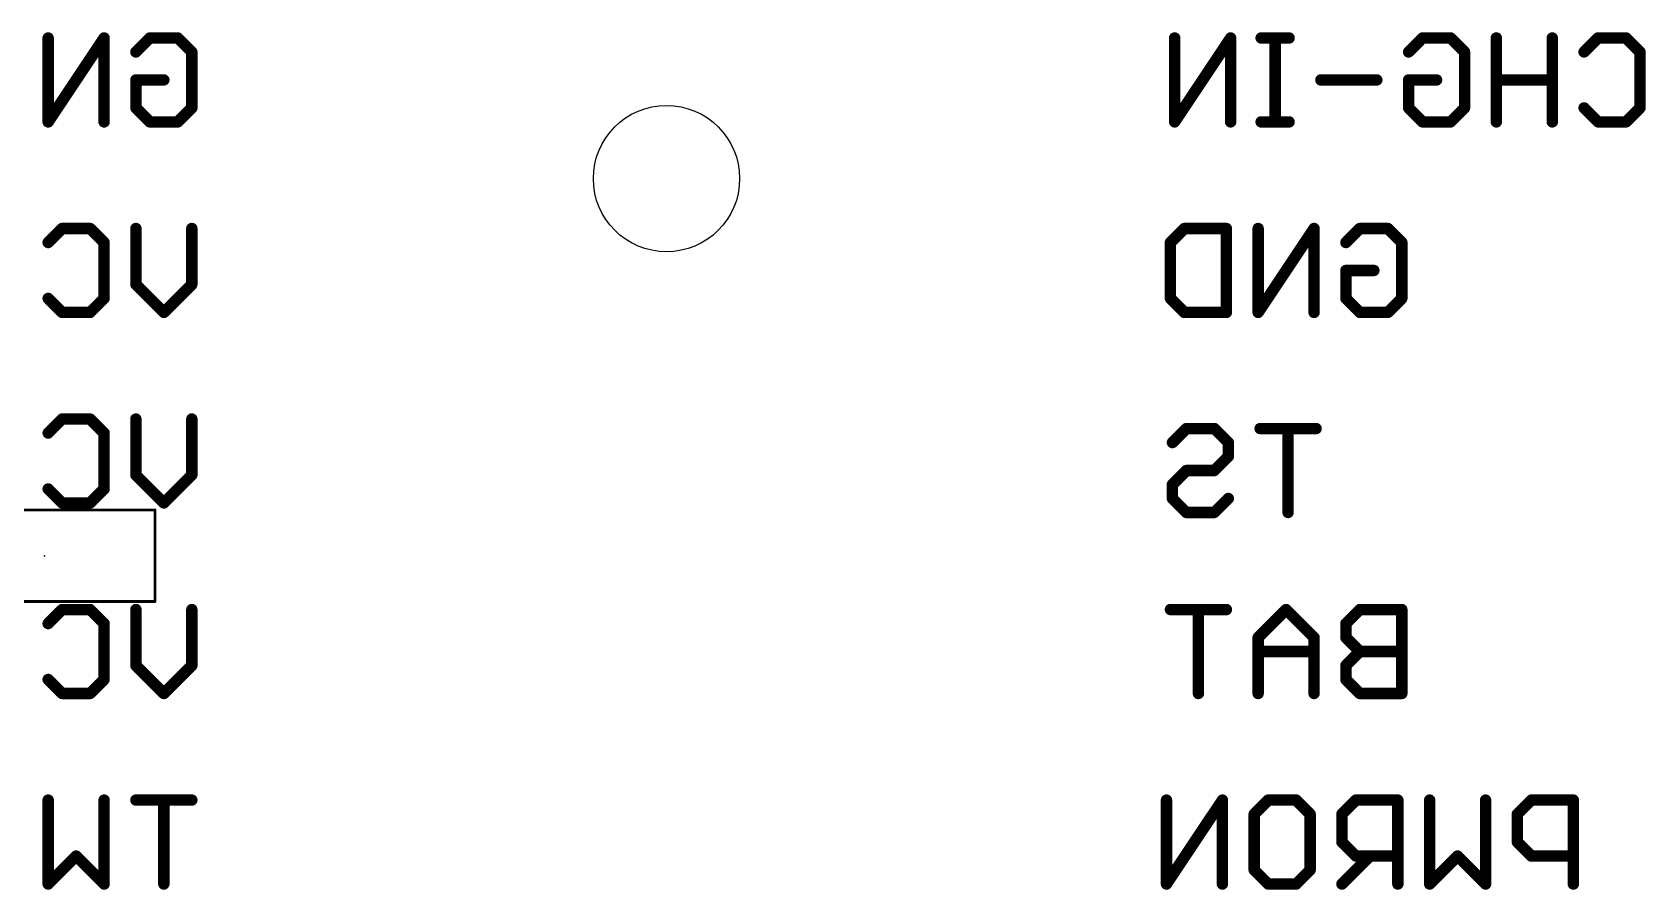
# Model space of a CAD drawing. Extents: x -84 to 55, y -33 to 162.
# Drawn here: x -26.41 to -4.9, y 124.66 to 136.09 of the extents above; entities that cross this region are included whole.
import ezdxf

# ---------------------------------------------------------------- set-up
doc = ezdxf.new("R2010")
doc.units = 0
for name, color, linetype in [('20', 7, 'CONTINUOUS'), ('22', 6, 'CONTINUOUS'), ('24', 7, 'CONTINUOUS')]:
    doc.layers.add(name, color=color, linetype=linetype)

msp = doc.modelspace()

# ---------------------------------------------------------------- linework, layer by layer
at = {"layer": '20'}
msp.add_circle((-17.952, 134.144), 0.975, dxfattribs=at)
at = {"layer": '22'}
for points, const_width in [([(-25.4486, 136.0188), (-26.1943, 134.9002)], 0.1524), ([(-26.1943, 134.9002), (-26.1943, 136.0188)], 0.1524), ([(-25.4486, 134.9002), (-25.4486, 136.0188)], 0.1524), ([(-25.0249, 135.8323), (-24.8385, 136.0188)], 0.1524), ([(-24.8385, 136.0188), (-24.4656, 136.0188)], 0.1524), ([(-24.4656, 136.0188), (-24.2792, 135.8323)], 0.1524), ([(-10.4324, 136.0188), (-11.1781, 134.9002)], 0.1524), ([(-11.1781, 134.9002), (-11.1781, 136.0188)], 0.1524), ([(-10.4324, 134.9002), (-10.4324, 136.0188)], 0.1524), ([(-9.6528, 136.0188), (-10.0256, 136.0188)], 0.1524), ([(-9.8392, 134.9002), (-9.8392, 136.0188)], 0.1524), ([(-8.0597, 135.8323), (-7.8733, 136.0188)], 0.1524), ([(-7.8733, 136.0188), (-7.5004, 136.0188)], 0.1524), ([(-7.5004, 136.0188), (-7.314, 135.8323)], 0.1524), ([(-6.8903, 136.0188), (-6.8903, 134.9002)], 0.1524), ([(-6.1446, 134.9002), (-6.1446, 136.0188)], 0.1524), ([(-5.7209, 135.8323), (-5.5345, 136.0188)], 0.1524), ([(-5.5345, 136.0188), (-5.1616, 136.0188)], 0.1524), ([(-5.1616, 136.0188), (-4.9752, 135.8323)], 0.1524), ([(-24.2792, 135.8323), (-24.2792, 135.0866)], 0.1524), ([(-7.314, 135.8323), (-7.314, 135.0866)], 0.1524), ([(-4.9752, 135.8323), (-4.9752, 135.0866)], 0.1524), ([(-25.0249, 135.0866), (-25.0249, 135.4595)], 0.1524), ([(-25.0249, 135.4595), (-24.6521, 135.4595)], 0.1524), ([(-8.4834, 135.4595), (-9.2291, 135.4595)], 0.1524), ([(-8.0597, 135.0866), (-8.0597, 135.4595)], 0.1524), ([(-8.0597, 135.4595), (-7.6868, 135.4595)], 0.1524), ([(-6.1446, 135.4595), (-6.8903, 135.4595)], 0.1524), ([(-24.8385, 134.9002), (-25.0249, 135.0866)], 0.1524), ([(-24.2792, 135.0866), (-24.4656, 134.9002)], 0.1524), ([(-7.8733, 134.9002), (-8.0597, 135.0866)], 0.1524), ([(-7.314, 135.0866), (-7.5004, 134.9002)], 0.1524), ([(-5.5345, 134.9002), (-5.7209, 135.0866)], 0.1524), ([(-4.9752, 135.0866), (-5.1616, 134.9002)], 0.1524), ([(-24.4656, 134.9002), (-24.8385, 134.9002)], 0.1524), ([(-9.6528, 134.9002), (-10.0256, 134.9002)], 0.1524), ([(-7.5004, 134.9002), (-7.8733, 134.9002)], 0.1524), ([(-5.1616, 134.9002), (-5.5345, 134.9002)], 0.1524), ([(-26.1943, 133.2923), (-26.0079, 133.4788)], 0.1524), ([(-26.0079, 133.4788), (-25.635, 133.4788)], 0.1524), ([(-25.635, 133.4788), (-25.4486, 133.2923)], 0.1524), ([(-25.4486, 133.2923), (-25.4486, 132.5466)], 0.1524), ([(-25.0249, 132.7331), (-25.0249, 133.4788)], 0.1524), ([(-24.2792, 133.4788), (-24.2792, 132.7331)], 0.1524), ([(-11.2347, 133.2923), (-11.0483, 133.4788)], 0.1524), ([(-11.2347, 132.5466), (-11.2347, 133.2923)], 0.1524), ([(-11.0483, 133.4788), (-10.489, 133.4788)], 0.1524), ([(-10.489, 133.4788), (-10.489, 132.3602)], 0.1524), ([(-9.3196, 133.4788), (-10.0653, 132.3602)], 0.1524), ([(-10.0653, 132.3602), (-10.0653, 133.4788)], 0.1524), ([(-9.3196, 132.3602), (-9.3196, 133.4788)], 0.1524), ([(-8.8959, 133.2923), (-8.7095, 133.4788)], 0.1524), ([(-8.7095, 133.4788), (-8.3366, 133.4788)], 0.1524), ([(-8.3366, 133.4788), (-8.1502, 133.2923)], 0.1524), ([(-8.1502, 133.2923), (-8.1502, 132.5466)], 0.1524), ([(-8.8959, 132.5466), (-8.8959, 132.9195)], 0.1524), ([(-8.8959, 132.9195), (-8.523, 132.9195)], 0.1524), ([(-24.6521, 132.3602), (-25.0249, 132.7331)], 0.1524), ([(-24.2792, 132.7331), (-24.6521, 132.3602)], 0.1524), ([(-26.0079, 132.3602), (-26.1943, 132.5466)], 0.1524), ([(-25.4486, 132.5466), (-25.635, 132.3602)], 0.1524), ([(-11.0483, 132.3602), (-11.2347, 132.5466)], 0.1524), ([(-8.7095, 132.3602), (-8.8959, 132.5466)], 0.1524), ([(-8.1502, 132.5466), (-8.3366, 132.3602)], 0.1524), ([(-25.635, 132.3602), (-26.0079, 132.3602)], 0.1524), ([(-10.489, 132.3602), (-11.0483, 132.3602)], 0.1524), ([(-8.3366, 132.3602), (-8.7095, 132.3602)], 0.1524), ([(-26.1943, 130.7523), (-26.0079, 130.9388)], 0.1524), ([(-26.0079, 130.9388), (-25.635, 130.9388)], 0.1524), ([(-25.635, 130.9388), (-25.4486, 130.7523)], 0.1524), ([(-25.0249, 130.193), (-25.0249, 130.9388)], 0.1524), ([(-24.2792, 130.9388), (-24.2792, 130.193)], 0.1524), ([(-25.4486, 130.7523), (-25.4486, 130.0066)], 0.1524), ([(-11.2083, 130.6253), (-11.0219, 130.8118)], 0.1524), ([(-11.0219, 130.8118), (-10.649, 130.8118)], 0.1524), ([(-10.649, 130.8118), (-10.4626, 130.6253)], 0.1524), ([(-9.2932, 130.8118), (-10.0389, 130.8118)], 0.1524), ([(-9.6661, 129.6932), (-9.6661, 130.8118)], 0.1524), ([(-10.4626, 130.6253), (-10.4626, 130.4389)], 0.1524), ([(-10.4626, 130.4389), (-10.649, 130.2525)], 0.1524), ([(-24.6521, 129.8202), (-25.0249, 130.193)], 0.1524), ([(-24.2792, 130.193), (-24.6521, 129.8202)], 0.1524), ([(-11.0219, 130.2525), (-11.2083, 130.0661)], 0.1524), ([(-11.2083, 130.0661), (-11.2083, 129.8796)], 0.1524), ([(-10.649, 130.2525), (-11.0219, 130.2525)], 0.1524), ([(-26.0079, 129.8202), (-26.1943, 130.0066)], 0.1524), ([(-25.4486, 130.0066), (-25.635, 129.8202)], 0.1524), ([(-11.2083, 129.8796), (-11.0219, 129.6932)], 0.1524), ([(-10.649, 129.6932), (-10.4626, 129.8796)], 0.1524), ([(-24.7698, 129.7262), (-27.7162, 129.7262)], 0.0381), ([(-25.635, 129.8202), (-26.0079, 129.8202)], 0.1524), ([(-24.7698, 128.507), (-24.7698, 129.7262)], 0.0381), ([(-11.0219, 129.6932), (-10.649, 129.6932)], 0.1524), ([(-27.7162, 128.507), (-24.7698, 128.507)], 0.0381), ([(-26.1943, 128.2123), (-26.0079, 128.3988)], 0.1524), ([(-26.0079, 128.3988), (-25.635, 128.3988)], 0.1524), ([(-25.635, 128.3988), (-25.4486, 128.2123)], 0.1524), ([(-25.0249, 127.6531), (-25.0249, 128.3988)], 0.1524), ([(-24.2792, 128.3988), (-24.2792, 127.6531)], 0.1524), ([(-10.489, 128.3988), (-11.2347, 128.3988)], 0.1524), ([(-10.8618, 127.2802), (-10.8618, 128.3988)], 0.1524), ([(-9.6924, 128.3988), (-10.0653, 128.0259)], 0.1524), ([(-9.3196, 128.0259), (-9.6924, 128.3988)], 0.1524), ([(-8.7095, 128.3988), (-8.8959, 128.2123)], 0.1524), ([(-8.1502, 128.3988), (-8.7095, 128.3988)], 0.1524), ([(-8.1502, 127.2802), (-8.1502, 128.3988)], 0.1524), ([(-25.4486, 128.2123), (-25.4486, 127.4666)], 0.1524), ([(-8.8959, 128.2123), (-8.8959, 128.0259)], 0.1524), ([(-10.0653, 128.0259), (-10.0653, 127.2802)], 0.1524), ([(-9.3196, 127.2802), (-9.3196, 128.0259)], 0.1524), ([(-8.8959, 128.0259), (-8.7095, 127.8395)], 0.1524), ([(-9.3196, 127.8395), (-10.0653, 127.8395)], 0.1524), ([(-8.7095, 127.8395), (-8.8959, 127.6531)], 0.1524), ([(-8.1502, 127.8395), (-8.7095, 127.8395)], 0.1524), ([(-26.0079, 127.2802), (-26.1943, 127.4666)], 0.1524), ([(-25.4486, 127.4666), (-25.635, 127.2802)], 0.1524), ([(-24.6521, 127.2802), (-25.0249, 127.6531)], 0.1524), ([(-24.2792, 127.6531), (-24.6521, 127.2802)], 0.1524), ([(-8.8959, 127.6531), (-8.8959, 127.4666)], 0.1524), ([(-8.8959, 127.4666), (-8.7095, 127.2802)], 0.1524), ([(-25.635, 127.2802), (-26.0079, 127.2802)], 0.1524), ([(-8.7095, 127.2802), (-8.1502, 127.2802)], 0.1524), ([(-26.1943, 124.7402), (-26.1943, 125.8588)], 0.1524), ([(-25.4486, 125.8588), (-25.4486, 124.7402)], 0.1524), ([(-24.2792, 125.8588), (-25.0249, 125.8588)], 0.1524), ([(-24.6521, 124.7402), (-24.6521, 125.8588)], 0.1524), ([(-10.5418, 125.8588), (-11.2875, 124.7402)], 0.1524), ([(-11.2875, 124.7402), (-11.2875, 125.8588)], 0.1524), ([(-10.5418, 124.7402), (-10.5418, 125.8588)], 0.1524), ([(-10.1181, 125.6723), (-9.9317, 125.8588)], 0.1524), ([(-9.9317, 125.8588), (-9.5588, 125.8588)], 0.1524), ([(-9.5588, 125.8588), (-9.3724, 125.6723)], 0.1524), ([(-8.7623, 125.8588), (-8.9487, 125.6723)], 0.1524), ([(-8.203, 125.8588), (-8.7623, 125.8588)], 0.1524), ([(-8.203, 124.7402), (-8.203, 125.8588)], 0.1524), ([(-7.7793, 124.7402), (-7.7793, 125.8588)], 0.1524), ([(-7.0336, 125.8588), (-7.0336, 124.7402)], 0.1524), ([(-6.4235, 125.8588), (-6.6099, 125.6723)], 0.1524), ([(-5.8642, 125.8588), (-6.4235, 125.8588)], 0.1524), ([(-5.8642, 124.7402), (-5.8642, 125.8588)], 0.1524), ([(-10.1181, 124.9266), (-10.1181, 125.6723)], 0.1524), ([(-9.3724, 125.6723), (-9.3724, 124.9266)], 0.1524), ([(-8.9487, 125.6723), (-8.9487, 125.2995)], 0.1524), ([(-6.6099, 125.6723), (-6.6099, 125.2995)], 0.1524), ([(-25.8214, 125.1131), (-26.1943, 124.7402)], 0.1524), ([(-25.4486, 124.7402), (-25.8214, 125.1131)], 0.1524), ([(-8.9487, 125.2995), (-8.7623, 125.1131)], 0.1524), ([(-8.5758, 125.1131), (-8.9487, 124.7402)], 0.1524), ([(-8.7623, 125.1131), (-8.203, 125.1131)], 0.1524), ([(-7.4064, 125.1131), (-7.7793, 124.7402)], 0.1524), ([(-7.0336, 124.7402), (-7.4064, 125.1131)], 0.1524), ([(-6.6099, 125.2995), (-6.4235, 125.1131)], 0.1524), ([(-6.4235, 125.1131), (-5.8642, 125.1131)], 0.1524), ([(-9.9317, 124.7402), (-10.1181, 124.9266)], 0.1524), ([(-9.3724, 124.9266), (-9.5588, 124.7402)], 0.1524), ([(-9.5588, 124.7402), (-9.9317, 124.7402)], 0.1524)]:
    msp.add_lwpolyline(points, dxfattribs=dict(at, const_width=const_width))
for points, const_width in [([(-26.1562, 136.0188, 1), (-26.2324, 136.0188)], 0.0762), ([(-25.4105, 136.0188, 1), (-25.4867, 136.0188)], 0.0762), ([(-25.4169, 135.9976, 1), (-25.4803, 136.0399)], 0.0762), ([(-24.8385, 136.0569, 1), (-24.8385, 135.9807)], 0.0762), ([(-24.8115, 135.9918, 1), (-24.8654, 136.0457)], 0.0762), ([(-24.4387, 136.0457, 1), (-24.4926, 135.9918)], 0.0762), ([(-24.4656, 135.9807, 1), (-24.4656, 136.0569)], 0.0762), ([(-11.14, 136.0188, 1), (-11.2162, 136.0188)], 0.0762), ([(-10.3943, 136.0188, 1), (-10.4705, 136.0188)], 0.0762), ([(-10.4007, 135.9976, 1), (-10.4641, 136.0399)], 0.0762), ([(-10.0256, 136.0569, 1), (-10.0256, 135.9807)], 0.0762), ([(-9.8011, 136.0188, 1), (-9.8773, 136.0188)], 0.0762), ([(-9.6528, 135.9807, 1), (-9.6528, 136.0569)], 0.0762), ([(-7.8733, 136.0569, 1), (-7.8733, 135.9807)], 0.0762), ([(-7.8463, 135.9918, 1), (-7.9002, 136.0457)], 0.0762), ([(-7.4735, 136.0457, 1), (-7.5274, 135.9918)], 0.0762), ([(-7.5004, 135.9807, 1), (-7.5004, 136.0569)], 0.0762), ([(-6.8522, 136.0188, 1), (-6.9284, 136.0188)], 0.0762), ([(-6.1065, 136.0188, 1), (-6.1827, 136.0188)], 0.0762), ([(-5.5345, 136.0569, 1), (-5.5345, 135.9807)], 0.0762), ([(-5.5075, 135.9918, 1), (-5.5614, 136.0457)], 0.0762), ([(-5.1347, 136.0457, 1), (-5.1886, 135.9918)], 0.0762), ([(-5.1616, 135.9807, 1), (-5.1616, 136.0569)], 0.0762), ([(-25.0518, 135.8593, 1), (-24.998, 135.8054)], 0.0762), ([(-24.2411, 135.8323, 1), (-24.3173, 135.8323)], 0.0762), ([(-24.3061, 135.8054, 1), (-24.2523, 135.8593)], 0.0762), ([(-8.0866, 135.8593, 1), (-8.0328, 135.8054)], 0.0762), ([(-7.2759, 135.8323, 1), (-7.3521, 135.8323)], 0.0762), ([(-7.3409, 135.8054, 1), (-7.2871, 135.8593)], 0.0762), ([(-5.7478, 135.8593, 1), (-5.694, 135.8054)], 0.0762), ([(-4.9371, 135.8323, 1), (-5.0133, 135.8323)], 0.0762), ([(-5.0021, 135.8054, 1), (-4.9483, 135.8593)], 0.0762), ([(-24.9868, 135.4595, 1), (-25.063, 135.4595)], 0.0762), ([(-25.0249, 135.4976, 1), (-25.0249, 135.4214)], 0.0762), ([(-24.6521, 135.4214, 1), (-24.6521, 135.4976)], 0.0762), ([(-9.2291, 135.4976, 1), (-9.2291, 135.4214)], 0.0762), ([(-8.4834, 135.4214, 1), (-8.4834, 135.4976)], 0.0762), ([(-8.0216, 135.4595, 1), (-8.0978, 135.4595)], 0.0762), ([(-8.0597, 135.4976, 1), (-8.0597, 135.4214)], 0.0762), ([(-7.6868, 135.4214, 1), (-7.6868, 135.4976)], 0.0762), ([(-6.8903, 135.4976, 1), (-6.8903, 135.4214)], 0.0762), ([(-6.1446, 135.4214, 1), (-6.1446, 135.4976)], 0.0762), ([(-24.998, 135.1136, 1), (-25.0518, 135.0597)], 0.0762), ([(-25.063, 135.0866, 1), (-24.9868, 135.0866)], 0.0762), ([(-24.3173, 135.0866, 1), (-24.2411, 135.0866)], 0.0762), ([(-24.2523, 135.0597, 1), (-24.3061, 135.1136)], 0.0762), ([(-8.0328, 135.1136, 1), (-8.0866, 135.0597)], 0.0762), ([(-8.0978, 135.0866, 1), (-8.0216, 135.0866)], 0.0762), ([(-7.3521, 135.0866, 1), (-7.2759, 135.0866)], 0.0762), ([(-7.2871, 135.0597, 1), (-7.3409, 135.1136)], 0.0762), ([(-5.694, 135.1136, 1), (-5.7478, 135.0597)], 0.0762), ([(-5.0133, 135.0866, 1), (-4.9371, 135.0866)], 0.0762), ([(-4.9483, 135.0597, 1), (-5.0021, 135.1136)], 0.0762), ([(-26.226, 134.9213, 1), (-26.1626, 134.8791)], 0.0762), ([(-26.2324, 134.9002, 1), (-26.1562, 134.9002)], 0.0762), ([(-25.4867, 134.9002, 1), (-25.4105, 134.9002)], 0.0762), ([(-24.8385, 134.9383, 1), (-24.8385, 134.8621)], 0.0762), ([(-24.8654, 134.8733, 1), (-24.8115, 134.9271)], 0.0762), ([(-24.4926, 134.9271, 1), (-24.4387, 134.8733)], 0.0762), ([(-24.4656, 134.8621, 1), (-24.4656, 134.9383)], 0.0762), ([(-11.2098, 134.9213, 1), (-11.1464, 134.8791)], 0.0762), ([(-11.2162, 134.9002, 1), (-11.14, 134.9002)], 0.0762), ([(-10.4705, 134.9002, 1), (-10.3943, 134.9002)], 0.0762), ([(-10.0256, 134.9383, 1), (-10.0256, 134.8621)], 0.0762), ([(-9.8773, 134.9002, 1), (-9.8011, 134.9002)], 0.0762), ([(-9.6528, 134.8621, 1), (-9.6528, 134.9383)], 0.0762), ([(-7.8733, 134.9383, 1), (-7.8733, 134.8621)], 0.0762), ([(-7.9002, 134.8733, 1), (-7.8463, 134.9271)], 0.0762), ([(-7.5274, 134.9271, 1), (-7.4735, 134.8733)], 0.0762), ([(-7.5004, 134.8621, 1), (-7.5004, 134.9383)], 0.0762), ([(-6.9284, 134.9002, 1), (-6.8522, 134.9002)], 0.0762), ([(-6.1827, 134.9002, 1), (-6.1065, 134.9002)], 0.0762), ([(-5.5345, 134.9383, 1), (-5.5345, 134.8621)], 0.0762), ([(-5.5614, 134.8733, 1), (-5.5075, 134.9271)], 0.0762), ([(-5.1886, 134.9271, 1), (-5.1347, 134.8733)], 0.0762), ([(-5.1616, 134.8621, 1), (-5.1616, 134.9383)], 0.0762), ([(-26.2212, 133.3193, 1), (-26.1674, 133.2654)], 0.0762), ([(-26.0079, 133.5169, 1), (-26.0079, 133.4407)], 0.0762), ([(-25.9809, 133.4518, 1), (-26.0348, 133.5057)], 0.0762), ([(-25.6081, 133.5057, 1), (-25.662, 133.4518)], 0.0762), ([(-25.635, 133.4407, 1), (-25.635, 133.5169)], 0.0762), ([(-25.4105, 133.2923, 1), (-25.4867, 133.2923)], 0.0762), ([(-25.4755, 133.2654, 1), (-25.4217, 133.3193)], 0.0762), ([(-24.9868, 133.4788, 1), (-25.063, 133.4788)], 0.0762), ([(-24.2411, 133.4788, 1), (-24.3173, 133.4788)], 0.0762), ([(-11.1966, 133.2923, 1), (-11.2728, 133.2923)], 0.0762), ([(-11.2616, 133.3193, 1), (-11.2078, 133.2654)], 0.0762), ([(-11.0483, 133.5169, 1), (-11.0483, 133.4407)], 0.0762), ([(-11.0213, 133.4518, 1), (-11.0752, 133.5057)], 0.0762), ([(-10.4509, 133.4788, 1), (-10.5271, 133.4788)], 0.0762), ([(-10.489, 133.4407, 1), (-10.489, 133.5169)], 0.0762), ([(-10.0272, 133.4788, 1), (-10.1034, 133.4788)], 0.0762), ([(-9.2815, 133.4788, 1), (-9.3577, 133.4788)], 0.0762), ([(-9.2879, 133.4576, 1), (-9.3513, 133.4999)], 0.0762), ([(-8.9228, 133.3193, 1), (-8.869, 133.2654)], 0.0762), ([(-8.7095, 133.5169, 1), (-8.7095, 133.4407)], 0.0762), ([(-8.6825, 133.4518, 1), (-8.7364, 133.5057)], 0.0762), ([(-8.3097, 133.5057, 1), (-8.3636, 133.4518)], 0.0762), ([(-8.3366, 133.4407, 1), (-8.3366, 133.5169)], 0.0762), ([(-8.1121, 133.2923, 1), (-8.1883, 133.2923)], 0.0762), ([(-8.1771, 133.2654, 1), (-8.1233, 133.3193)], 0.0762), ([(-8.8578, 132.9195, 1), (-8.934, 132.9195)], 0.0762), ([(-8.8959, 132.9576, 1), (-8.8959, 132.8814)], 0.0762), ([(-8.523, 132.8814, 1), (-8.523, 132.9576)], 0.0762), ([(-24.998, 132.76, 1), (-25.0518, 132.7061)], 0.0762), ([(-25.063, 132.7331, 1), (-24.9868, 132.7331)], 0.0762), ([(-24.3173, 132.7331, 1), (-24.2411, 132.7331)], 0.0762), ([(-24.2523, 132.7061, 1), (-24.3061, 132.76)], 0.0762), ([(-26.1674, 132.5736, 1), (-26.2212, 132.5197)], 0.0762), ([(-25.4867, 132.5466, 1), (-25.4105, 132.5466)], 0.0762), ([(-25.4217, 132.5197, 1), (-25.4755, 132.5736)], 0.0762), ([(-11.2078, 132.5736, 1), (-11.2616, 132.5197)], 0.0762), ([(-11.2728, 132.5466, 1), (-11.1966, 132.5466)], 0.0762), ([(-8.869, 132.5736, 1), (-8.9228, 132.5197)], 0.0762), ([(-8.934, 132.5466, 1), (-8.8578, 132.5466)], 0.0762), ([(-8.1883, 132.5466, 1), (-8.1121, 132.5466)], 0.0762), ([(-8.1233, 132.5197, 1), (-8.1771, 132.5736)], 0.0762), ([(-26.0079, 132.3983, 1), (-26.0079, 132.3221)], 0.0762), ([(-26.0348, 132.3333, 1), (-25.9809, 132.3871)], 0.0762), ([(-25.662, 132.3871, 1), (-25.6081, 132.3333)], 0.0762), ([(-25.635, 132.3221, 1), (-25.635, 132.3983)], 0.0762), ([(-24.679, 132.3871, 1), (-24.6251, 132.3333)], 0.0762), ([(-24.679, 132.3333, 1), (-24.6251, 132.3871)], 0.0762), ([(-11.0483, 132.3983, 1), (-11.0483, 132.3221)], 0.0762), ([(-11.0752, 132.3333, 1), (-11.0213, 132.3871)], 0.0762), ([(-10.5271, 132.3602, 1), (-10.4509, 132.3602)], 0.0762), ([(-10.489, 132.3221, 1), (-10.489, 132.3983)], 0.0762), ([(-10.097, 132.3813, 1), (-10.0336, 132.3391)], 0.0762), ([(-10.1034, 132.3602, 1), (-10.0272, 132.3602)], 0.0762), ([(-9.3577, 132.3602, 1), (-9.2815, 132.3602)], 0.0762), ([(-8.7095, 132.3983, 1), (-8.7095, 132.3221)], 0.0762), ([(-8.7364, 132.3333, 1), (-8.6825, 132.3871)], 0.0762), ([(-8.3636, 132.3871, 1), (-8.3097, 132.3333)], 0.0762), ([(-8.3366, 132.3221, 1), (-8.3366, 132.3983)], 0.0762), ([(-26.0079, 130.9769, 1), (-26.0079, 130.9007)], 0.0762), ([(-25.9809, 130.9118, 1), (-26.0348, 130.9657)], 0.0762), ([(-25.6081, 130.9657, 1), (-25.662, 130.9118)], 0.0762), ([(-25.635, 130.9007, 1), (-25.635, 130.9769)], 0.0762), ([(-24.9868, 130.9388, 1), (-25.063, 130.9388)], 0.0762), ([(-24.2411, 130.9388, 1), (-24.3173, 130.9388)], 0.0762), ([(-26.2212, 130.7793, 1), (-26.1674, 130.7254)], 0.0762), ([(-25.4105, 130.7523, 1), (-25.4867, 130.7523)], 0.0762), ([(-25.4755, 130.7254, 1), (-25.4217, 130.7793)], 0.0762), ([(-11.0219, 130.8499, 1), (-11.0219, 130.7737)], 0.0762), ([(-10.9949, 130.7848, 1), (-11.0488, 130.8387)], 0.0762), ([(-10.6221, 130.8387, 1), (-10.676, 130.7848)], 0.0762), ([(-10.649, 130.7737, 1), (-10.649, 130.8499)], 0.0762), ([(-10.0389, 130.8499, 1), (-10.0389, 130.7737)], 0.0762), ([(-9.628, 130.8118, 1), (-9.7042, 130.8118)], 0.0762), ([(-9.2932, 130.7737, 1), (-9.2932, 130.8499)], 0.0762), ([(-11.2352, 130.6523, 1), (-11.1814, 130.5984)], 0.0762), ([(-10.4245, 130.6253, 1), (-10.5007, 130.6253)], 0.0762), ([(-10.4895, 130.5984, 1), (-10.4357, 130.6523)], 0.0762), ([(-10.5007, 130.4389, 1), (-10.4245, 130.4389)], 0.0762), ([(-10.4357, 130.412, 1), (-10.4895, 130.4658)], 0.0762), ([(-24.998, 130.22, 1), (-25.0518, 130.1661)], 0.0762), ([(-25.063, 130.193, 1), (-24.9868, 130.193)], 0.0762), ([(-24.3173, 130.193, 1), (-24.2411, 130.193)], 0.0762), ([(-24.2523, 130.1661, 1), (-24.3061, 130.22)], 0.0762), ([(-11.1702, 130.0661, 1), (-11.2464, 130.0661)], 0.0762), ([(-11.2352, 130.093, 1), (-11.1814, 130.0391)], 0.0762), ([(-11.0219, 130.2906, 1), (-11.0219, 130.2144)], 0.0762), ([(-10.9949, 130.2255, 1), (-11.0488, 130.2794)], 0.0762), ([(-10.676, 130.2794, 1), (-10.6221, 130.2255)], 0.0762), ([(-10.649, 130.2144, 1), (-10.649, 130.2906)], 0.0762), ([(-26.1674, 130.0336, 1), (-26.2212, 129.9797)], 0.0762), ([(-25.4867, 130.0066, 1), (-25.4105, 130.0066)], 0.0762), ([(-25.4217, 129.9797, 1), (-25.4755, 130.0336)], 0.0762), ([(-11.1814, 129.9066, 1), (-11.2352, 129.8527)], 0.0762), ([(-11.2464, 129.8796, 1), (-11.1702, 129.8796)], 0.0762), ([(-10.4357, 129.8527, 1), (-10.4895, 129.9066)], 0.0762), ([(-26.0079, 129.8583, 1), (-26.0079, 129.7821)], 0.0762), ([(-26.0348, 129.7933, 1), (-25.9809, 129.8471)], 0.0762), ([(-25.662, 129.8471, 1), (-25.6081, 129.7933)], 0.0762), ([(-25.635, 129.7821, 1), (-25.635, 129.8583)], 0.0762), ([(-24.7603, 129.7262, 1), (-24.7793, 129.7262)], 0.0191), ([(-24.7698, 129.7167, 1), (-24.7698, 129.7357)], 0.0191), ([(-24.679, 129.8471, 1), (-24.6251, 129.7933)], 0.0762), ([(-24.679, 129.7933, 1), (-24.6251, 129.8471)], 0.0762), ([(-11.0219, 129.7313, 1), (-11.0219, 129.6551)], 0.0762), ([(-11.0488, 129.6663, 1), (-10.9949, 129.7201)], 0.0762), ([(-10.676, 129.7201, 1), (-10.6221, 129.6663)], 0.0762), ([(-10.649, 129.6551, 1), (-10.649, 129.7313)], 0.0762), ([(-9.7042, 129.6932, 1), (-9.628, 129.6932)], 0.0762), ([(-26.0079, 128.4369, 1), (-26.0079, 128.3607)], 0.0762), ([(-25.9809, 128.3718, 1), (-26.0348, 128.4257)], 0.0762), ([(-25.6081, 128.4257, 1), (-25.662, 128.3718)], 0.0762), ([(-25.635, 128.3607, 1), (-25.635, 128.4369)], 0.0762), ([(-24.9868, 128.3988, 1), (-25.063, 128.3988)], 0.0762), ([(-24.7793, 128.507, 1), (-24.7603, 128.507)], 0.0191), ([(-24.7698, 128.4975, 1), (-24.7698, 128.5165)], 0.0191), ([(-24.2411, 128.3988, 1), (-24.3173, 128.3988)], 0.0762), ([(-11.2347, 128.4369, 1), (-11.2347, 128.3607)], 0.0762), ([(-10.8237, 128.3988, 1), (-10.8999, 128.3988)], 0.0762), ([(-10.489, 128.3607, 1), (-10.489, 128.4369)], 0.0762), ([(-9.6655, 128.4257, 1), (-9.7194, 128.3718)], 0.0762), ([(-9.6655, 128.3718, 1), (-9.7194, 128.4257)], 0.0762), ([(-8.7095, 128.4369, 1), (-8.7095, 128.3607)], 0.0762), ([(-8.6825, 128.3718, 1), (-8.7364, 128.4257)], 0.0762), ([(-8.1121, 128.3988, 1), (-8.1883, 128.3988)], 0.0762), ([(-8.1502, 128.3607, 1), (-8.1502, 128.4369)], 0.0762), ([(-26.2212, 128.2393, 1), (-26.1674, 128.1854)], 0.0762), ([(-25.4105, 128.2123, 1), (-25.4867, 128.2123)], 0.0762), ([(-25.4755, 128.1854, 1), (-25.4217, 128.2393)], 0.0762), ([(-8.8578, 128.2123, 1), (-8.934, 128.2123)], 0.0762), ([(-8.9228, 128.2393, 1), (-8.869, 128.1854)], 0.0762), ([(-10.0272, 128.0259, 1), (-10.1034, 128.0259)], 0.0762), ([(-10.0922, 128.0528, 1), (-10.0384, 127.999)], 0.0762), ([(-9.2815, 128.0259, 1), (-9.3577, 128.0259)], 0.0762), ([(-9.3465, 127.999, 1), (-9.2927, 128.0528)], 0.0762), ([(-8.934, 128.0259, 1), (-8.8578, 128.0259)], 0.0762), ([(-8.869, 128.0528, 1), (-8.9228, 127.999)], 0.0762), ([(-10.0653, 127.8776, 1), (-10.0653, 127.8014)], 0.0762), ([(-9.3196, 127.8014, 1), (-9.3196, 127.8776)], 0.0762), ([(-8.7095, 127.8776, 1), (-8.7095, 127.8014)], 0.0762), ([(-8.6825, 127.8125, 1), (-8.7364, 127.8664)], 0.0762), ([(-8.7364, 127.8125, 1), (-8.6825, 127.8664)], 0.0762), ([(-8.1502, 127.8014, 1), (-8.1502, 127.8776)], 0.0762), ([(-26.1674, 127.4936, 1), (-26.2212, 127.4397)], 0.0762), ([(-25.4217, 127.4397, 1), (-25.4755, 127.4936)], 0.0762), ([(-24.998, 127.68, 1), (-25.0518, 127.6261)], 0.0762), ([(-25.063, 127.6531, 1), (-24.9868, 127.6531)], 0.0762), ([(-24.3173, 127.6531, 1), (-24.2411, 127.6531)], 0.0762), ([(-24.2523, 127.6261, 1), (-24.3061, 127.68)], 0.0762), ([(-8.8578, 127.6531, 1), (-8.934, 127.6531)], 0.0762), ([(-8.9228, 127.68, 1), (-8.869, 127.6261)], 0.0762), ([(-8.869, 127.4936, 1), (-8.9228, 127.4397)], 0.0762), ([(-26.0079, 127.3183, 1), (-26.0079, 127.2421)], 0.0762), ([(-26.0348, 127.2533, 1), (-25.9809, 127.3071)], 0.0762), ([(-25.662, 127.3071, 1), (-25.6081, 127.2533)], 0.0762), ([(-25.635, 127.2421, 1), (-25.635, 127.3183)], 0.0762), ([(-25.4867, 127.4666, 1), (-25.4105, 127.4666)], 0.0762), ([(-24.679, 127.3071, 1), (-24.6251, 127.2533)], 0.0762), ([(-24.679, 127.2533, 1), (-24.6251, 127.3071)], 0.0762), ([(-8.934, 127.4666, 1), (-8.8578, 127.4666)], 0.0762), ([(-8.7095, 127.3183, 1), (-8.7095, 127.2421)], 0.0762), ([(-8.7364, 127.2533, 1), (-8.6825, 127.3071)], 0.0762), ([(-8.1502, 127.2421, 1), (-8.1502, 127.3183)], 0.0762), ([(-10.8999, 127.2802, 1), (-10.8237, 127.2802)], 0.0762), ([(-10.1034, 127.2802, 1), (-10.0272, 127.2802)], 0.0762), ([(-9.3577, 127.2802, 1), (-9.2815, 127.2802)], 0.0762), ([(-8.1883, 127.2802, 1), (-8.1121, 127.2802)], 0.0762), ([(-26.1562, 125.8588, 1), (-26.2324, 125.8588)], 0.0762), ([(-25.4105, 125.8588, 1), (-25.4867, 125.8588)], 0.0762), ([(-25.0249, 125.8969, 1), (-25.0249, 125.8207)], 0.0762), ([(-24.614, 125.8588, 1), (-24.6902, 125.8588)], 0.0762), ([(-24.2792, 125.8207, 1), (-24.2792, 125.8969)], 0.0762), ([(-11.2494, 125.8588, 1), (-11.3256, 125.8588)], 0.0762), ([(-10.5037, 125.8588, 1), (-10.5799, 125.8588)], 0.0762), ([(-10.5101, 125.8376, 1), (-10.5735, 125.8799)], 0.0762), ([(-9.9317, 125.8969, 1), (-9.9317, 125.8207)], 0.0762), ([(-9.9047, 125.8318, 1), (-9.9586, 125.8857)], 0.0762), ([(-9.5319, 125.8857, 1), (-9.5858, 125.8318)], 0.0762), ([(-9.5588, 125.8207, 1), (-9.5588, 125.8969)], 0.0762), ([(-8.7623, 125.8969, 1), (-8.7623, 125.8207)], 0.0762), ([(-8.7353, 125.8318, 1), (-8.7892, 125.8857)], 0.0762), ([(-8.1649, 125.8588, 1), (-8.2411, 125.8588)], 0.0762), ([(-8.203, 125.8207, 1), (-8.203, 125.8969)], 0.0762), ([(-7.7412, 125.8588, 1), (-7.8174, 125.8588)], 0.0762), ([(-6.9955, 125.8588, 1), (-7.0717, 125.8588)], 0.0762), ([(-6.4235, 125.8969, 1), (-6.4235, 125.8207)], 0.0762), ([(-6.3965, 125.8318, 1), (-6.4504, 125.8857)], 0.0762), ([(-5.8261, 125.8588, 1), (-5.9023, 125.8588)], 0.0762), ([(-5.8642, 125.8207, 1), (-5.8642, 125.8969)], 0.0762), ([(-10.08, 125.6723, 1), (-10.1562, 125.6723)], 0.0762), ([(-10.145, 125.6993, 1), (-10.0912, 125.6454)], 0.0762), ([(-9.3343, 125.6723, 1), (-9.4105, 125.6723)], 0.0762), ([(-9.3993, 125.6454, 1), (-9.3454, 125.6993)], 0.0762), ([(-8.9106, 125.6723, 1), (-8.9868, 125.6723)], 0.0762), ([(-8.9756, 125.6993, 1), (-8.9218, 125.6454)], 0.0762), ([(-6.5718, 125.6723, 1), (-6.648, 125.6723)], 0.0762), ([(-6.6368, 125.6993, 1), (-6.583, 125.6454)], 0.0762), ([(-25.7945, 125.14, 1), (-25.8484, 125.0861)], 0.0762), ([(-25.7945, 125.0861, 1), (-25.8484, 125.14)], 0.0762), ([(-8.9218, 125.3264, 1), (-8.9756, 125.2725)], 0.0762), ([(-8.9868, 125.2995, 1), (-8.9106, 125.2995)], 0.0762), ([(-8.7623, 125.1512, 1), (-8.7623, 125.075)], 0.0762), ([(-8.7892, 125.0861, 1), (-8.7353, 125.14)], 0.0762), ([(-8.5489, 125.0861, 1), (-8.6028, 125.14)], 0.0762), ([(-8.203, 125.075, 1), (-8.203, 125.1512)], 0.0762), ([(-7.3795, 125.14, 1), (-7.4334, 125.0861)], 0.0762), ([(-7.3795, 125.0861, 1), (-7.4334, 125.14)], 0.0762), ([(-6.583, 125.3264, 1), (-6.6368, 125.2725)], 0.0762), ([(-6.648, 125.2995, 1), (-6.5718, 125.2995)], 0.0762), ([(-6.4235, 125.1512, 1), (-6.4235, 125.075)], 0.0762), ([(-6.4504, 125.0861, 1), (-6.3965, 125.14)], 0.0762), ([(-5.8642, 125.075, 1), (-5.8642, 125.1512)], 0.0762), ([(-10.0912, 124.9536, 1), (-10.145, 124.8997)], 0.0762), ([(-10.1562, 124.9266, 1), (-10.08, 124.9266)], 0.0762), ([(-9.4105, 124.9266, 1), (-9.3343, 124.9266)], 0.0762), ([(-9.3454, 124.8997, 1), (-9.3993, 124.9536)], 0.0762), ([(-26.2324, 124.7402, 1), (-26.1562, 124.7402)], 0.0762), ([(-26.2212, 124.7671, 1), (-26.1674, 124.7133)], 0.0762), ([(-25.4867, 124.7402, 1), (-25.4105, 124.7402)], 0.0762), ([(-25.4755, 124.7133, 1), (-25.4217, 124.7671)], 0.0762), ([(-24.6902, 124.7402, 1), (-24.614, 124.7402)], 0.0762), ([(-11.3192, 124.7613, 1), (-11.2558, 124.7191)], 0.0762), ([(-11.3256, 124.7402, 1), (-11.2494, 124.7402)], 0.0762), ([(-10.5799, 124.7402, 1), (-10.5037, 124.7402)], 0.0762), ([(-9.9317, 124.7783, 1), (-9.9317, 124.7021)], 0.0762), ([(-9.9586, 124.7133, 1), (-9.9047, 124.7671)], 0.0762), ([(-9.5858, 124.7671, 1), (-9.5319, 124.7133)], 0.0762), ([(-9.5588, 124.7021, 1), (-9.5588, 124.7783)], 0.0762), ([(-8.9756, 124.7671, 1), (-8.9218, 124.7133)], 0.0762), ([(-8.2411, 124.7402, 1), (-8.1649, 124.7402)], 0.0762), ([(-7.8174, 124.7402, 1), (-7.7412, 124.7402)], 0.0762), ([(-7.8062, 124.7671, 1), (-7.7524, 124.7133)], 0.0762), ([(-7.0717, 124.7402, 1), (-6.9955, 124.7402)], 0.0762), ([(-7.0605, 124.7133, 1), (-7.0067, 124.7671)], 0.0762), ([(-5.9023, 124.7402, 1), (-5.8261, 124.7402)], 0.0762)]:
    msp.add_lwpolyline(points, format="xyb", dxfattribs=dict(at, const_width=const_width))
at = {"layer": '24'}
msp.add_point((-26.243, 129.1166), dxfattribs=at)

doc.saveas('drawing.dxf')
